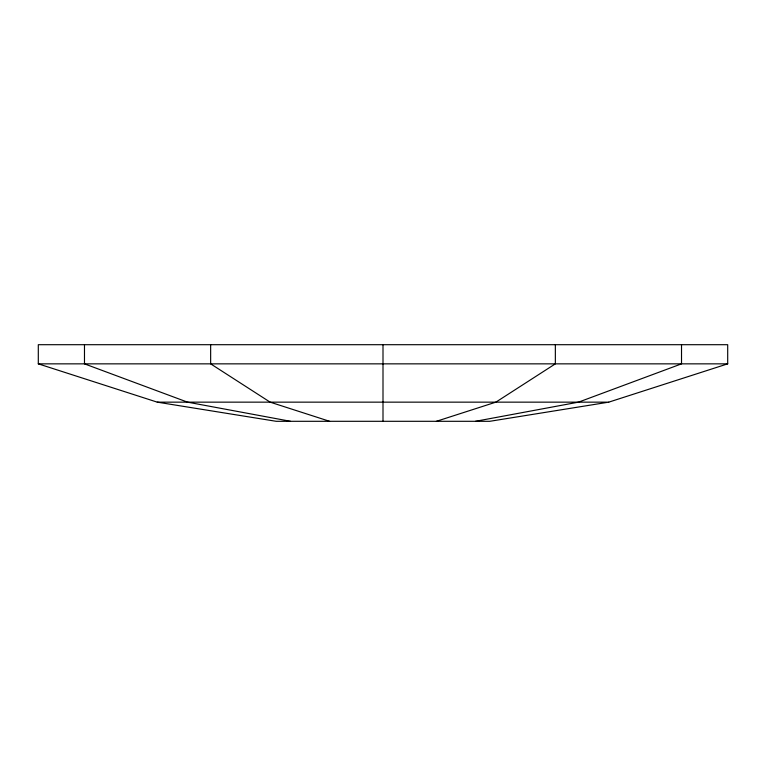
<?xml version="1.0" encoding="UTF-8"?>
<svg xmlns="http://www.w3.org/2000/svg" width="766" height="766" viewBox="0 0 766 766"><rect width="100%" height="100%" fill="white"/><g stroke="black" fill="none" stroke-linecap="round" stroke-linejoin="round"><path stroke-width="1.15" d="M436.4 421.3L495.87 402.15L555.35 363.85L555.35 344.7M608.75 402.15L727.7 363.85L727.7 344.7L38.3 344.7L38.3 363.85L157.25 402.15L276.21 421.3L489.79 421.3L608.75 402.15L157.25 402.15M475.485 421.3L578.502 402.15L681.52 363.85L681.52 344.7M38.3 363.85L727.7 363.85M290.515 421.3L187.498 402.15L84.48 363.85L84.48 344.7M329.6 421.3L270.13 402.15L210.65 363.85L210.65 344.7M383 344.7L383 421.3"/></g></svg>
